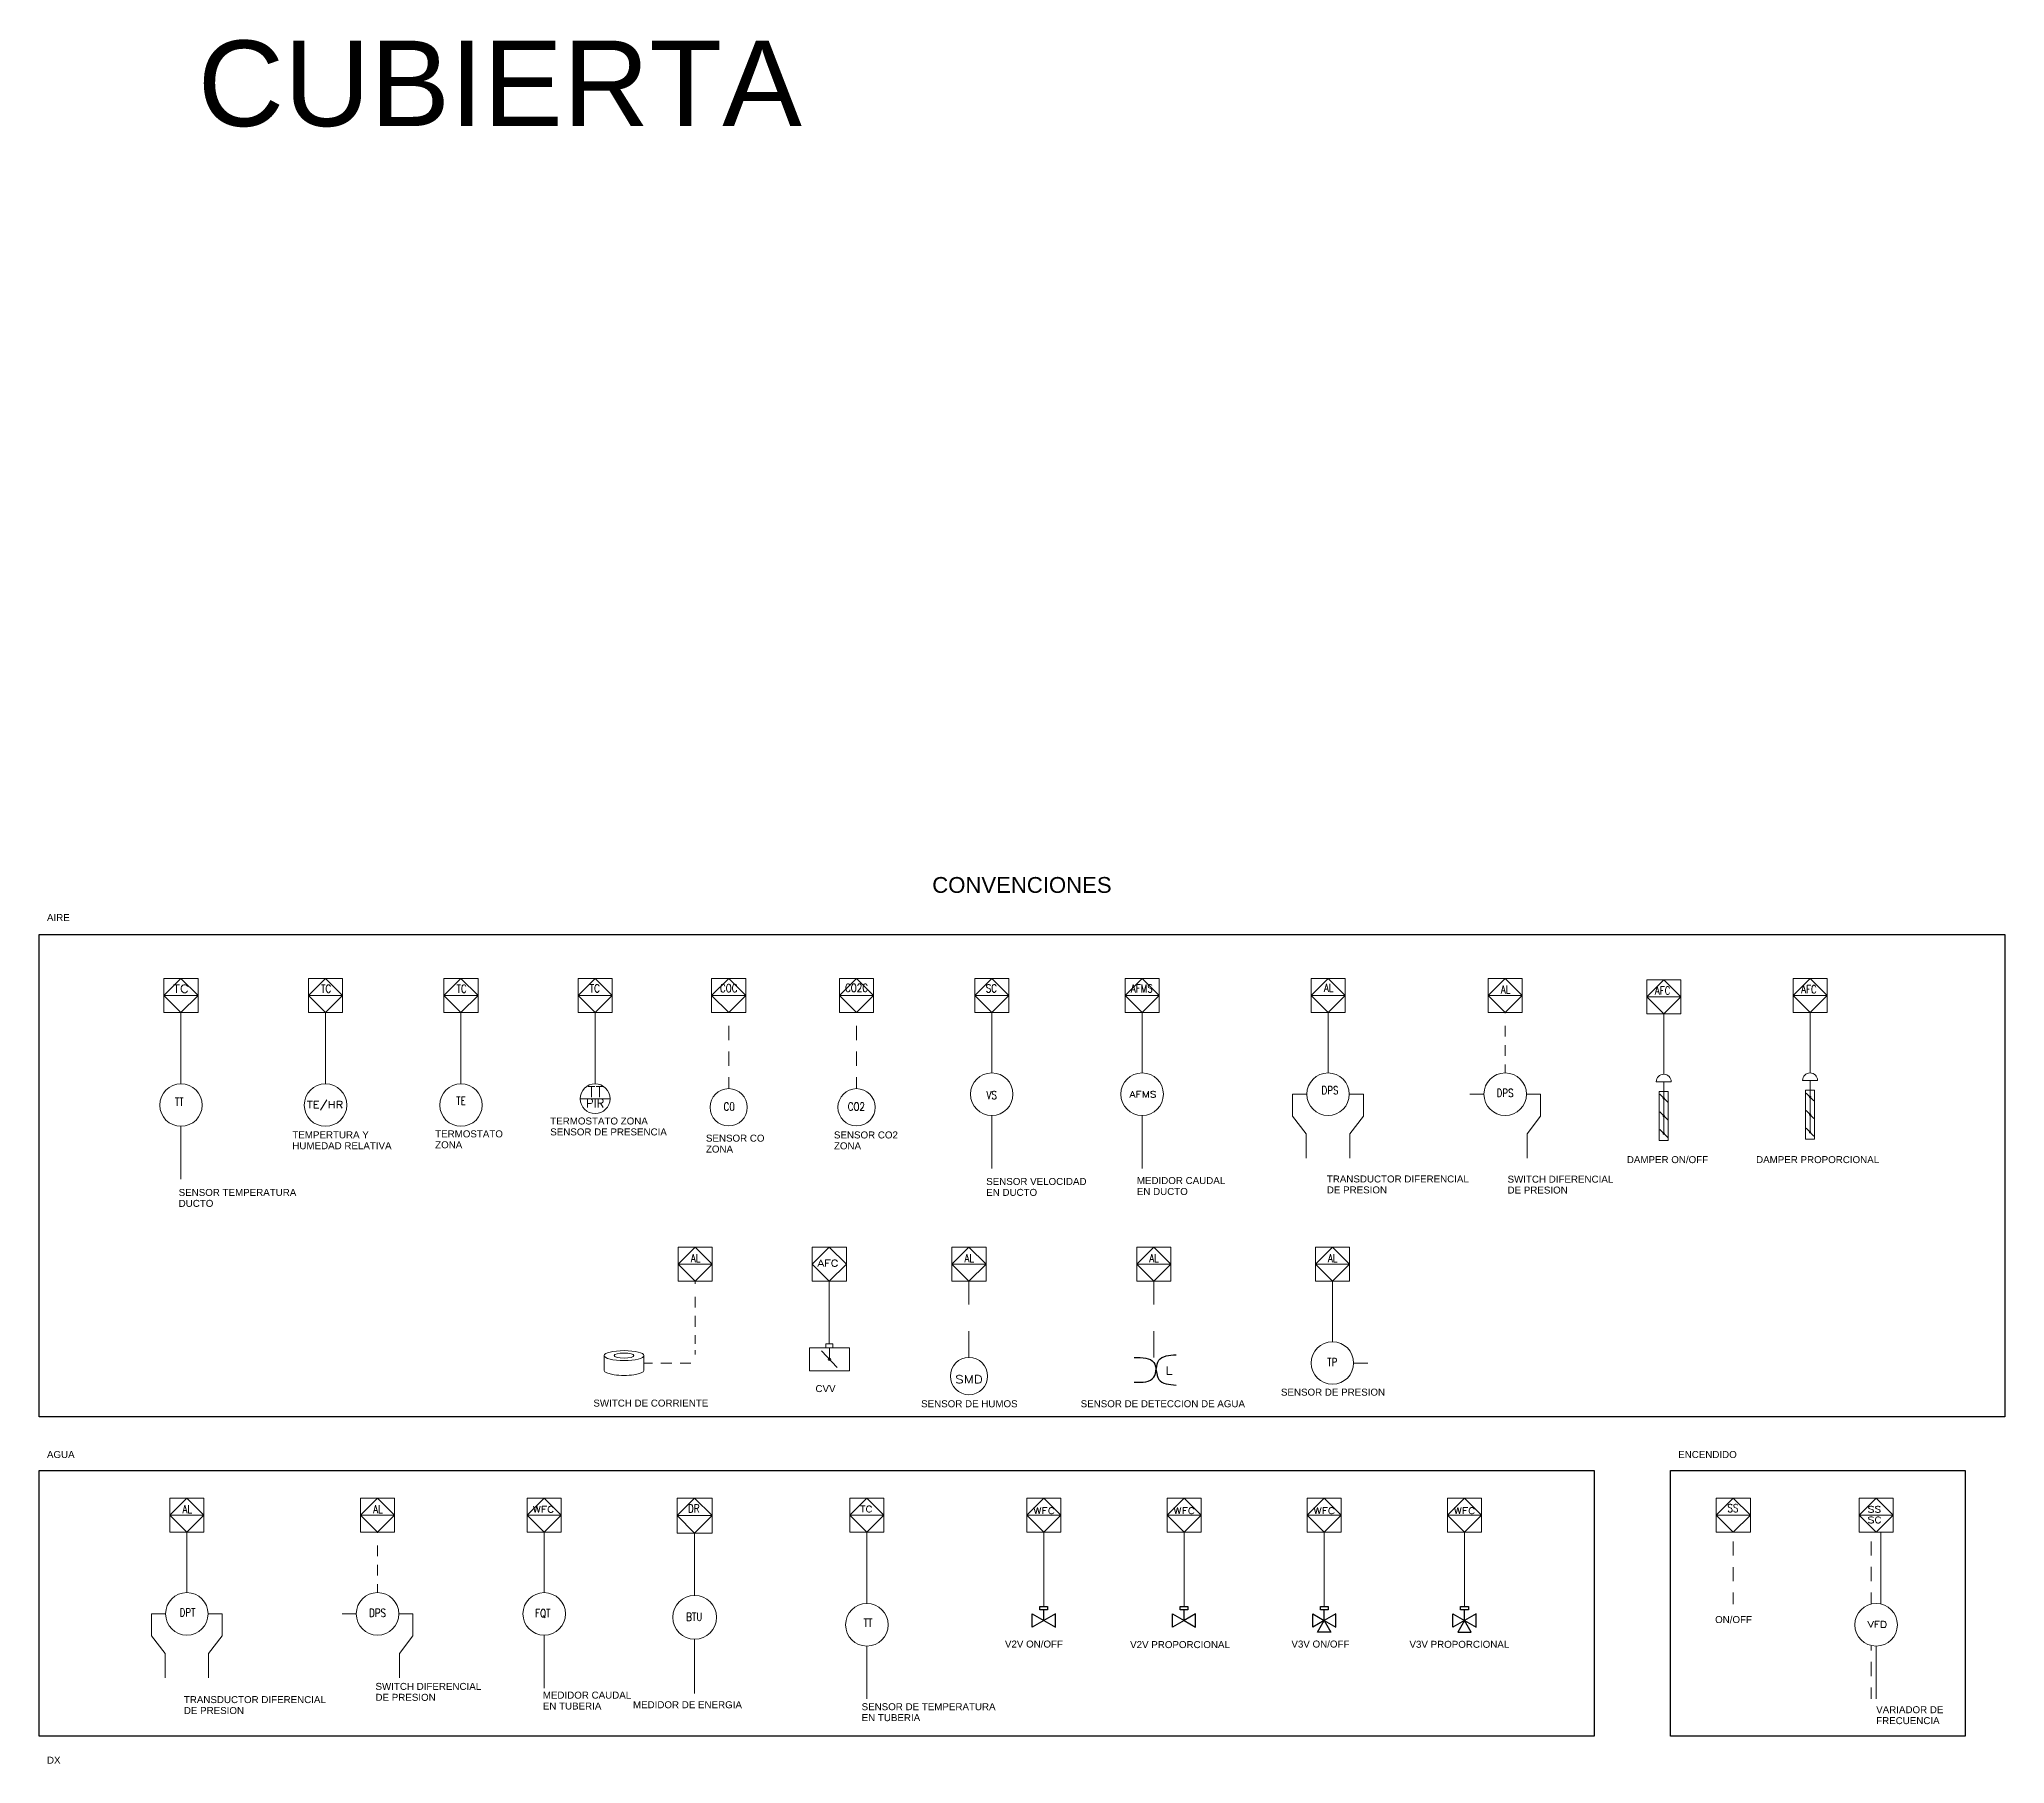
# Model space of a CAD drawing. Header units: inches. Extents: x -3 to 209, y -384 to 20.
# Drawn here: x 124.44 to 170.39, y -342.19 to -301.87 of the extents above; entities that cross this region are included whole.
import ezdxf

# ---------------------------------------------------------------- set-up
doc = ezdxf.new("R2010")
doc.units = ezdxf.units.IN
doc.header["$MEASUREMENT"] = 0
for name, pattern in [('IMPORT-5A-LINEA CAPILAR', [1, 1, 0, 0, 0]), ('IMPORT-6A-LINEA ELECTRICA', [1.55, 0.2, -0.2, 0.25, -0.2, 0.25, -0.3, 0, -0.15]), ('IMPORT-CIRC', [4.8, 4, -0.8]), ('IMPORT-DASHED _4_', [19.05, 12.7, -6.35])]:
    doc.linetypes.add(name, pattern=pattern)
for name, color, linetype, lineweight in [('1- Control', 10, 'IMPORT-DASHED _4_', 13), ('1-CON-CONTROL', 4, 'Continuous', 5), ('1-controlAA', 4, 'Continuous', 5), ('1-Lazomec', 1, 'IMPORT-CIRC', 5), ('1-Señal electrica', 202, 'IMPORT-DASHED _4_', 5), ('1-Señalbinaria', 231, 'IMPORT-6A-LINEA ELECTRICA', 5), ('1-Stubocapilar', 63, 'IMPORT-5A-LINEA CAPILAR', 5), ('4-Retorno', 100, 'Continuous', 5), ('CON-CONTROL', 4, 'Continuous', 5), ('DET-INST', 3, 'Continuous', 5), ('HVAC Formato', 50, 'Continuous', 25), ('tx-01', 255, 'Continuous', 5), ('TX-INST', 250, 'Continuous', 5)]:
    doc.layers.add(name, color=color, linetype=linetype, lineweight=lineweight)
doc.layers.add('Arquitectura', color=251, linetype='Continuous')
doc.styles.add('Arial_10', font='arial.ttf', dxfattribs={"height": 0.002459})
doc.styles.add('Arial_7', font='arial.ttf', dxfattribs={"height": 0.001967})
doc.styles.add('ROMANS', font='romans.shx', dxfattribs={"width": 0.8})
doc.styles.add('romans_1', font='romans__.ttf', dxfattribs={"height": 0.189})
doc.styles.add('romans_2', font='romans__.ttf', dxfattribs={"height": 0.15})
doc.styles.add('romans_3', font='romans__.ttf', dxfattribs={"width": 1.25, "height": 0.112})
doc.styles.add('romans_4', font='romans__.ttf', dxfattribs={"width": 1.25, "height": 0.120603})
doc.styles.add('romans_5', font='romans__.ttf', dxfattribs={"width": 1.25, "height": 0.119719})
doc.styles.add('romans_6', font='romans__.ttf', dxfattribs={"width": 1.25, "height": 0.060413})
doc.styles.get("Standard").update_dxf_attribs({"font": 'arial.ttf'})

# ---------------------------------------------------------------- blocks, each defined once
blk = doc.blocks.new('DIAGRAMA P_ID_dwg_ARRANQUE PARO-4445563-DIAGRAMAS DE INSTRUMENTACION')
at = {"layer": '1-Señalbinaria'}
blk.add_line((0, 0), (0, 1.261), dxfattribs=at)
at = {"layer": 'CON-CONTROL', "flags": 128}
blk.add_lwpolyline([(0.299, 1.261), (-0.299, 1.261), (-0.299, 1.859), (0.299, 1.859)], close=True, dxfattribs=at)
at = {"layer": 'DET-INST'}
blk.add_line((-0.299, 1.56), (0.299, 1.56), dxfattribs=at)
at = {"layer": 'DET-INST', "flags": 128}
blk.add_lwpolyline([(0, 1.261), (-0.299, 1.56), (0, 1.859), (0.299, 1.56)], close=True, dxfattribs=at)
blk = doc.blocks.new('DIAGRAMA P_ID_dwg_SENSOR DE CO EN ZONA-4445565-DIAGRAMAS DE INSTRUMENTACION')
at = {"layer": '1-Señalbinaria'}
blk.add_line((0, 0), (0, 1.337), dxfattribs=at)
at = {"layer": 'CON-CONTROL', "flags": 128}
blk.add_lwpolyline([(0.299, 1.934), (-0.299, 1.934), (-0.299, 1.337), (0.299, 1.337)], close=True, dxfattribs=at)
at = {"layer": 'DET-INST'}
blk.add_line((-0.299, 1.636), (0.299, 1.636), dxfattribs=at)
at = {"layer": 'DET-INST', "flags": 128}
blk.add_lwpolyline([(0, 1.934), (-0.299, 1.636), (0, 1.337), (0.299, 1.636)], close=True, dxfattribs=at)
at = {"layer": 'HVAC Formato', "color": 250, "lineweight": 5}
blk.add_circle((0, -0.327), 0.327, dxfattribs=at)
at = {"layer": 'HVAC Formato', "color": 7, "lineweight": 5, "insert": (0, 1.832), "char_height": 0.14, "width": 0.70504, "attachment_point": 2, "line_spacing_factor": 0.964689, "style": 'ROMANS'}
blk.add_mtext('COC', dxfattribs=at)
blk = doc.blocks.new('DIAGRAMA P_ID_dwg_SENSOR DE CO2 EN ZONA-4445566-DIAGRAMAS DE INSTRUMENTACION')
at = {"layer": '1-Señalbinaria'}
blk.add_line((0, 0), (0, 1.337), dxfattribs=at)
at = {"layer": 'CON-CONTROL', "flags": 128}
blk.add_lwpolyline([(0.299, 1.934), (-0.299, 1.934), (-0.299, 1.337), (0.299, 1.337)], close=True, dxfattribs=at)
at = {"layer": 'DET-INST'}
blk.add_line((-0.299, 1.636), (0.299, 1.636), dxfattribs=at)
at = {"layer": 'DET-INST', "flags": 128}
blk.add_lwpolyline([(0, 1.934), (-0.299, 1.636), (0, 1.337), (0.299, 1.636)], close=True, dxfattribs=at)
at = {"layer": 'HVAC Formato', "color": 250, "lineweight": 5}
blk.add_circle((0, -0.327), 0.327, dxfattribs=at)
at = {"layer": 'HVAC Formato', "color": 7, "lineweight": 5, "insert": (0, 1.838), "char_height": 0.14, "width": 0.90098, "attachment_point": 2, "line_spacing_factor": 0.964689, "style": 'ROMANS'}
blk.add_mtext('CO2C', dxfattribs=at)
blk = doc.blocks.new('DIAGRAMA P_ID_dwg_SENSOR DE VELOCIDAD-4445567-DIAGRAMAS DE INSTRUMENTACION')
at = {"layer": '1-CON-CONTROL'}
blk.add_circle((0, 1.301), 0.373, dxfattribs=at)
at = {"layer": '1-Stubocapilar'}
blk.add_line((0, 0.928), (0, 0), dxfattribs=at)
at = {"layer": '4-Retorno'}
blk.add_line((0, 2.736), (0, 1.674), dxfattribs=at)
at = {"layer": 'CON-CONTROL', "flags": 128}
blk.add_lwpolyline([(-0.299, 3.333), (0.299, 3.333), (0.299, 2.736), (-0.299, 2.736)], close=True, dxfattribs=at)
at = {"layer": 'DET-INST'}
blk.add_line((0.299, 3.034), (-0.299, 3.034), dxfattribs=at)
at = {"layer": 'DET-INST', "flags": 128}
blk.add_lwpolyline([(0, 3.333), (0.299, 3.034), (0, 2.736), (-0.299, 3.034)], close=True, dxfattribs=at)
at = {"layer": 'TX-INST', "color": 7, "insert": (0, 1.356), "char_height": 0.14, "width": 0.37345, "attachment_point": 2, "line_spacing_factor": 0.964689, "style": 'ROMANS'}
blk.add_mtext('VS', dxfattribs=at)
blk = doc.blocks.new('DIAGRAMA P_ID_dwg_MEDIDOR DE CAUDAL DE AIRE-4445568-DIAGRAMAS DE INSTRUMENTACION')
at = {"layer": '1-CON-CONTROL'}
blk.add_circle((0, 1.301), 0.373, dxfattribs=at)
at = {"layer": '1-Señal electrica'}
for p, q in [((0, 1.674), (0, 2.736)), ((0, 0), (0, 0.928))]:
    blk.add_line(p, q, dxfattribs=at)
at = {"layer": 'CON-CONTROL', "flags": 128}
blk.add_lwpolyline([(0.299, 3.333), (-0.299, 3.333), (-0.299, 2.736), (0.299, 2.736)], close=True, dxfattribs=at)
at = {"layer": 'DET-INST'}
blk.add_line((-0.299, 3.034), (0.299, 3.034), dxfattribs=at)
at = {"layer": 'DET-INST', "flags": 128}
blk.add_lwpolyline([(0, 3.333), (-0.299, 3.034), (0, 2.736), (0.299, 3.034)], close=True, dxfattribs=at)
at = {"layer": 'tx-01', "color": 7, "insert": (-0.225, 1.354), "char_height": 0.112, "width": 0.62834, "attachment_point": 1, "line_spacing_factor": 0.964689, "style": 'romans_3'}
blk.add_mtext('AFMS', dxfattribs=at)
blk = doc.blocks.new('DIAGRAMA P_ID_dwg_TRANSDUCTOR DE PRESION-4445569-DIAGRAMAS DE INSTRUMENTACION')
at = {"layer": '1-controlAA', "flags": 128}
blk.add_lwpolyline([(0.681, 3.155), (0.084, 3.155), (0.084, 2.558), (0.681, 2.558)], close=True, dxfattribs=at)
at = {"layer": '1-Señal electrica'}
blk.add_line((0.383, 1.496), (0.383, 2.558), dxfattribs=at)
at = {"layer": 'CON-CONTROL', "flags": 128}
for points in [[(0, 0), (0, 0.428), (-0.238, 0.74), (-0.238, 1.123), (0.009, 1.123), (-0.238, 1.123)], [(0.756, 1.123), (1.003, 1.123), (1.003, 0.74), (0.766, 0.428), (0.766, 0)]]:
    blk.add_lwpolyline(points, dxfattribs=at)
at = {"layer": 'CON-CONTROL'}
blk.add_circle((0.383, 1.123), 0.373, dxfattribs=at)
at = {"layer": 'DET-INST'}
blk.add_line((0.084, 2.856), (0.681, 2.856), dxfattribs=at)
at = {"layer": 'DET-INST', "flags": 128}
blk.add_lwpolyline([(0.383, 3.155), (0.084, 2.856), (0.383, 2.558), (0.681, 2.856)], close=True, dxfattribs=at)
at = {"layer": 'TX-INST', "color": 7, "insert": (0.395, 3.06), "char_height": 0.14, "width": 0.33494, "attachment_point": 2, "line_spacing_factor": 0.964689, "style": 'ROMANS'}
blk.add_mtext('AL', dxfattribs=at)
blk = doc.blocks.new('DIAGRAMA P_ID_dwg_PID-CONV-DMOT-4445571-DIAGRAMAS DE INSTRUMENTACION')
at = {"layer": 'CON-CONTROL'}
blk.add_line((-0.207, 0.946), (0.207, 0.946), dxfattribs=at)
at = {"layer": 'CON-CONTROL', "flags": 128}
blk.add_lwpolyline([(-0.126, -0.686), (0.126, -0.686), (0.126, 0.674), (-0.126, 0.674)], close=True, dxfattribs=at)
at = {"layer": 'CON-CONTROL'}
blk.add_arc((0, 0.946), 0.207, 360, 180, dxfattribs=at)
at = {"layer": 'DET-INST'}
for p, q in [((-0.108, 0.597), (0.108, 0.381)), ((0, 0.946), (0, -0.489)), ((-0.108, 0.108), (0.108, -0.108)), ((-0.108, -0.381), (0.108, -0.597))]:
    blk.add_line(p, q, dxfattribs=at)
for centre, start, end in [((0, 0.489), 360, 180), ((0, 0.489), 180, 360), ((0, 0), 360, 180), ((0, 0), 180, 360), ((0, -0.489), 360, 180), ((0, -0.489), 180, 360)]:
    blk.add_arc(centre, 0.0211, start, end, dxfattribs=at)
blk = doc.blocks.new('DIAGRAMA P_ID_dwg_CVV-4445574-DIAGRAMAS DE INSTRUMENTACION')
at = {"layer": 'DET-INST'}
for p, q in [((557.97, 390.253), (558.262, 390.526)), ((558.116, 390.393), (557.916, 390.393))]:
    blk.add_line(p, q, dxfattribs=at)
at = {"layer": 'DET-INST', "flags": 128}
for points in [[(557.916, 390.449), (557.848, 390.449), (557.848, 390.33), (557.916, 390.33)], [(557.916, 390.743), (558.316, 390.743), (558.316, 390.043), (557.916, 390.043)]]:
    blk.add_lwpolyline(points, close=True, dxfattribs=at)
at = {"layer": 'DET-INST'}
blk.add_circle((558.116, 390.393), 0.0221, dxfattribs=at)
blk = doc.blocks.new('DIAGRAMA P_ID_dwg_CVV1-4445575-DIAGRAMAS DE INSTRUMENTACION')
at = {"layer": '1-controlAA', "flags": 128}
blk.add_lwpolyline([(0.299, 1.698), (-0.299, 1.698), (-0.299, 1.1), (0.299, 1.1)], close=True, dxfattribs=at)
at = {"layer": '1-Señal electrica'}
blk.add_line((0, 0), (0, 1.1), dxfattribs=at)
at = {"layer": 'DET-INST', "flags": 128}
blk.add_lwpolyline([(0, 1.698), (-0.299, 1.399), (0, 1.1), (0.299, 1.399)], close=True, dxfattribs=at)
at = {"rotation": 270}
blk.add_blockref('DIAGRAMA P_ID_dwg_CVV-4445574-DIAGRAMAS DE INSTRUMENTACION', (-390.39, 557.848), dxfattribs=at)
at = {"layer": 'TX-INST', "color": 7, "insert": (-0.024, 1.478), "char_height": 0.1206, "width": 0.51647, "attachment_point": 2, "line_spacing_factor": 0.964689, "style": 'romans_4'}
blk.add_mtext('AFC', dxfattribs=at)
blk = doc.blocks.new('DIAGRAMA P_ID_dwg_MEDIDOR DE CAUDAL DE AGUA-4445578-DIAGRAMAS DE INSTRUMENTACION')
at = {"layer": '1-Señal electrica'}
for p, q in [((0, 1.674), (0, 2.736)), ((0, 0), (0, 0.928))]:
    blk.add_line(p, q, dxfattribs=at)
at = {"layer": 'CON-CONTROL', "flags": 128}
blk.add_lwpolyline([(0.299, 3.333), (-0.299, 3.333), (-0.299, 2.736), (0.299, 2.736)], close=True, dxfattribs=at)
at = {"layer": 'CON-CONTROL'}
blk.add_circle((0, 1.301), 0.373, dxfattribs=at)
at = {"layer": 'DET-INST'}
blk.add_line((-0.299, 3.034), (0.299, 3.034), dxfattribs=at)
at = {"layer": 'DET-INST', "flags": 128}
blk.add_lwpolyline([(0, 3.333), (-0.299, 3.034), (0, 2.736), (0.299, 3.034)], close=True, dxfattribs=at)
at = {"layer": 'tx-01', "color": 7, "insert": (-0.202, 3.192), "char_height": 0.112, "width": 0.52518, "attachment_point": 1, "line_spacing_factor": 0.964689, "style": 'romans_3'}
blk.add_mtext('WFC', dxfattribs=at)
blk = doc.blocks.new('DIAGRAMA P_ID_dwg_A$C12F1752D-4445579-DIAGRAMAS DE INSTRUMENTACION')
at = {"layer": 'HVAC Formato', "flags": 128}
blk.add_lwpolyline([(0.135, 0.166), (0.27, 0.244), (0.27, 0.088), (0.135, 0.166), (0, 0.244), (0, 0.088), (0.135, 0.166), (0.135, 0.04)], dxfattribs=at)
blk.add_lwpolyline([(0.09, 0.04), (0.09, 0), (0.18, 0), (0.18, 0.04)], close=True, dxfattribs=at)
blk = doc.blocks.new('DIAGRAMA P_ID_dwg_V 2 VIAS ON-OFF-4445580-DIAGRAMAS DE INSTRUMENTACION')
at = {"layer": '1-Lazomec'}
blk.add_line((0, 0.249), (0, 1.55), dxfattribs=at)
at = {"layer": 'CON-CONTROL', "flags": 128}
blk.add_lwpolyline([(0.299, 2.148), (-0.299, 2.148), (-0.299, 1.55), (0.299, 1.55)], close=True, dxfattribs=at)
at = {"layer": 'DET-INST'}
blk.add_line((-0.299, 1.849), (0.299, 1.849), dxfattribs=at)
at = {"layer": 'DET-INST', "flags": 128}
blk.add_lwpolyline([(0, 2.148), (-0.299, 1.849), (0, 1.55), (0.299, 1.849)], close=True, dxfattribs=at)
at = {"extrusion": (0, 0, -1), "xscale": 1.5, "yscale": 1.5, "zscale": -1.5, "rotation": 180}
blk.add_blockref('DIAGRAMA P_ID_dwg_A$C12F1752D-4445579-DIAGRAMAS DE INSTRUMENTACION', (0.203, 0.249), dxfattribs=at)
at = {"layer": 'tx-01', "color": 7, "insert": (-0.185, 1.982), "char_height": 0.112, "width": 0.52518, "attachment_point": 1, "line_spacing_factor": 0.964689, "style": 'romans_3'}
blk.add_mtext('WFC', dxfattribs=at)
blk = doc.blocks.new('DIAGRAMA P_ID_dwg_V 2 VIAS PROPORCIONAL-4445581-DIAGRAMAS DE INSTRUMENTACION')
at = {"layer": '1-Lazomec'}
blk.add_line((0, 0.249), (0, 1.55), dxfattribs=at)
at = {"layer": 'CON-CONTROL', "flags": 128}
blk.add_lwpolyline([(0.299, 2.148), (-0.299, 2.148), (-0.299, 1.55), (0.299, 1.55)], close=True, dxfattribs=at)
at = {"layer": 'DET-INST'}
blk.add_line((-0.299, 1.849), (0.299, 1.849), dxfattribs=at)
at = {"layer": 'DET-INST', "flags": 128}
blk.add_lwpolyline([(0, 2.148), (-0.299, 1.849), (0, 1.55), (0.299, 1.849)], close=True, dxfattribs=at)
at = {"layer": 'HVAC Formato', "flags": 128}
blk.add_lwpolyline([(0, 0), (0.203, -0.117), (0.203, 0.117), (0, 0), (-0.203, -0.117), (-0.203, 0.117), (0, 0), (0, 0.189)], dxfattribs=at)
blk.add_lwpolyline([(-0.068, 0.189), (-0.068, 0.249), (0.068, 0.249), (0.068, 0.189)], close=True, dxfattribs=at)
at = {"layer": 'tx-01', "color": 7, "insert": (-0.186, 1.982), "char_height": 0.112, "width": 0.52518, "attachment_point": 1, "line_spacing_factor": 0.964689, "style": 'romans_3'}
blk.add_mtext('WFC', dxfattribs=at)
blk = doc.blocks.new('DIAGRAMA P_ID_dwg_V 3 VIAS ON-OFF-4445582-DIAGRAMAS DE INSTRUMENTACION')
at = {"layer": '1-Lazomec'}
blk.add_line((0, 0.249), (0, 1.55), dxfattribs=at)
at = {"layer": 'CON-CONTROL', "flags": 128}
blk.add_lwpolyline([(0.299, 2.148), (-0.299, 2.148), (-0.299, 1.55), (0.299, 1.55)], close=True, dxfattribs=at)
at = {"layer": 'DET-INST'}
blk.add_line((-0.299, 1.849), (0.299, 1.849), dxfattribs=at)
at = {"layer": 'DET-INST', "flags": 128}
blk.add_lwpolyline([(0, 2.148), (-0.299, 1.849), (0, 1.55), (0.299, 1.849)], close=True, dxfattribs=at)
at = {"layer": 'HVAC Formato', "flags": 128}
blk.add_lwpolyline([(0, 0), (0.117, -0.203), (-0.117, -0.203)], close=True, dxfattribs=at)
at = {"extrusion": (0, 0, -1), "xscale": 1.5, "yscale": 1.5, "zscale": -1.5, "rotation": 180}
blk.add_blockref('DIAGRAMA P_ID_dwg_A$C12F1752D-4445579-DIAGRAMAS DE INSTRUMENTACION', (0.203, 0.249), dxfattribs=at)
at = {"layer": 'tx-01', "color": 7, "insert": (-0.189, 1.982), "char_height": 0.112, "width": 0.52518, "attachment_point": 1, "line_spacing_factor": 0.964689, "style": 'romans_3'}
blk.add_mtext('WFC', dxfattribs=at)
blk = doc.blocks.new('DIAGRAMA P_ID_dwg_V 3 VIAS PROPORCIONAL-4445583-DIAGRAMAS DE INSTRUMENTACION')
at = {"layer": '1-Lazomec'}
blk.add_line((0, 0.249), (0, 1.55), dxfattribs=at)
at = {"layer": 'CON-CONTROL', "flags": 128}
blk.add_lwpolyline([(0.299, 2.148), (-0.299, 2.148), (-0.299, 1.55), (0.299, 1.55)], close=True, dxfattribs=at)
at = {"layer": 'DET-INST'}
blk.add_line((-0.299, 1.849), (0.299, 1.849), dxfattribs=at)
at = {"layer": 'DET-INST', "flags": 128}
blk.add_lwpolyline([(0, 2.148), (-0.299, 1.849), (0, 1.55), (0.299, 1.849)], close=True, dxfattribs=at)
at = {"layer": 'HVAC Formato', "flags": 128}
blk.add_lwpolyline([(0, 0), (-0.117, -0.203), (0.117, -0.203), (0, 0), (0.203, -0.117), (0.203, 0.117), (0, 0), (-0.203, -0.117), (-0.203, 0.117), (0, 0), (0, 0.189)], dxfattribs=at)
blk.add_lwpolyline([(-0.068, 0.189), (-0.068, 0.249), (0.068, 0.249), (0.068, 0.189)], close=True, dxfattribs=at)
at = {"layer": 'tx-01', "color": 7, "insert": (-0.189, 1.982), "char_height": 0.112, "width": 0.52518, "attachment_point": 1, "line_spacing_factor": 0.964689, "style": 'romans_3'}
blk.add_mtext('WFC', dxfattribs=at)
blk = doc.blocks.new('DIAGRAMA P_ID_dwg_SENSOR DE TEMPERATURA EN TUBERIA-4445584-DIAGRAMAS DE INSTRUMENTACION')
at = {"layer": '1-Lazomec'}
blk.add_line((0, 0.928), (0, 0), dxfattribs=at)
at = {"layer": '1-Señal electrica', "flags": 128}
blk.add_lwpolyline([(0, 2.926), (0, 1.674)], close=True, dxfattribs=at)
at = {"layer": 'CON-CONTROL', "flags": 128}
blk.add_lwpolyline([(-0.299, 3.524), (0.299, 3.524), (0.299, 2.926), (-0.299, 2.926)], close=True, dxfattribs=at)
at = {"layer": 'CON-CONTROL'}
blk.add_circle((0, 1.301), 0.373, dxfattribs=at)
at = {"layer": 'DET-INST'}
blk.add_line((0.299, 3.225), (-0.299, 3.225), dxfattribs=at)
at = {"layer": 'DET-INST', "flags": 128}
blk.add_lwpolyline([(0, 3.524), (0.299, 3.225), (0, 2.926), (-0.299, 3.225)], close=True, dxfattribs=at)
at = {"layer": 'tx-01', "color": 7, "insert": (-0.12, 3.387), "char_height": 0.112, "width": 0.32154, "attachment_point": 1, "line_spacing_factor": 0.964689, "style": 'romans_3'}
blk.add_mtext('TC', dxfattribs=at)
blk = doc.blocks.new('DIAGRAMA P_ID_dwg_ARRANQUE-PARO-VARIADOR-4445586-DIAGRAMAS DE INSTRUMENTACION')
at = {"layer": '1-CON-CONTROL'}
blk.add_circle((0.085, 1.301), 0.373, dxfattribs=at)
at = {"layer": '1-Señal electrica'}
for p, q in [((0.169, 1.665), (0.169, 2.926)), ((0.085, 0), (0.085, 0.928))]:
    blk.add_line(p, q, dxfattribs=at)
at = {"layer": '1-Señalbinaria'}
for p, q in [((0, 1.665), (0, 2.926)), ((0, 0), (0, 0.928))]:
    blk.add_line(p, q, dxfattribs=at)
at = {"layer": 'CON-CONTROL', "flags": 128}
blk.add_lwpolyline([(0.383, 2.926), (-0.214, 2.926), (-0.214, 3.524), (0.383, 3.524)], close=True, dxfattribs=at)
at = {"layer": 'DET-INST'}
blk.add_line((-0.214, 3.225), (0.383, 3.225), dxfattribs=at)
at = {"layer": 'DET-INST', "flags": 128}
blk.add_lwpolyline([(0.085, 2.926), (-0.214, 3.225), (0.085, 3.524), (0.383, 3.225)], close=True, dxfattribs=at)
at = {"layer": 'tx-01', "color": 7, "char_height": 0.112, "attachment_point": 1, "line_spacing_factor": 0.964689, "style": 'romans_3'}
for s, insert, width in [('SS', (-0.065, 3.383), 0.3135), ('SC', (-0.065, 3.197), 0.35235), ('VFD', (-0.065, 1.363), 0.44882)]:
    blk.add_mtext(s, dxfattribs=dict(at, insert=insert, width=width))
blk = doc.blocks.new('DIAGRAMA P_ID_dwg_ACTRIX_10-4445587-DIAGRAMAS DE INSTRUMENTACION')
at = {"layer": 'HVAC Formato', "color": 250, "lineweight": 5}
for p, q in [((-0.348, 0), (-0.348, -0.261)), ((0.348, 0), (0.348, -0.261))]:
    blk.add_line(p, q, dxfattribs=at)
for major_axis in [(-0.348, 0), (-0.174, 0)]:
    blk.add_ellipse((0, 0), major_axis=major_axis, ratio=0.25, dxfattribs=at)
blk.add_ellipse((0, -0.261), major_axis=(-0.348, 0), ratio=0.25, start_param=0, end_param=3.141593, dxfattribs=at)
blk = doc.blocks.new('DIAGRAMA P_ID_dwg_SENSOR DE TEMPERATURA Y HUMEDAD-4445589-DIAGRAMAS DE INSTRUMENTACION')
at = {"layer": '1-Señal electrica', "flags": 128}
blk.add_lwpolyline([(0, 1.252), (0, 0)], close=True, dxfattribs=at)
at = {"layer": 'CON-CONTROL', "flags": 128}
blk.add_lwpolyline([(-0.299, 1.849), (0.299, 1.849), (0.299, 1.252), (-0.299, 1.252)], close=True, dxfattribs=at)
at = {"layer": 'CON-CONTROL'}
blk.add_circle((0, -0.373), 0.373, dxfattribs=at)
at = {"layer": 'DET-INST'}
blk.add_line((0.299, 1.55), (-0.299, 1.55), dxfattribs=at)
at = {"layer": 'DET-INST', "flags": 128}
blk.add_lwpolyline([(0, 1.849), (0.299, 1.55), (0, 1.252), (-0.299, 1.55)], close=True, dxfattribs=at)
at = {"layer": 'TX-INST', "color": 7, "insert": (-0.007, -0.305), "char_height": 0.1197, "width": 0.84922, "attachment_point": 2, "line_spacing_factor": 0.964689, "style": 'romans_5'}
blk.add_mtext('TE/HR', dxfattribs=at)
blk = doc.blocks.new('DIAGRAMA P_ID_dwg_SENSOR DE HUMOS-4445590-DIAGRAMAS DE INSTRUMENTACION')
at = {"layer": '1-Señalbinaria'}
blk.add_line((0, 0), (0, 0.577), dxfattribs=at)
at = {"layer": 'CON-CONTROL', "flags": 128}
blk.add_lwpolyline([(0.129, 0.835), (-0.129, 0.835), (-0.129, 0.577), (0.129, 0.577)], close=True, dxfattribs=at)
at = {"layer": 'DET-INST'}
blk.add_line((-0.129, 0.706), (0.129, 0.706), dxfattribs=at)
at = {"layer": 'DET-INST', "flags": 128}
blk.add_lwpolyline([(0, 0.835), (-0.129, 0.706), (0, 0.577), (0.129, 0.706)], close=True, dxfattribs=at)
at = {"layer": 'HVAC Formato', "color": 250, "lineweight": 5}
blk.add_circle((0, -0.141), 0.141, dxfattribs=at)
at = {"layer": 'HVAC Formato', "color": 7, "lineweight": 5, "insert": (0, -0.135), "char_height": 0.0604, "width": 0.27462, "attachment_point": 2, "line_spacing_factor": 0.964689, "style": 'romans_6'}
blk.add_mtext('SMD', dxfattribs=at)
blk = doc.blocks.new('DIAGRAMA P_ID_dwg_SENSOR DE AGUA-4445591-DIAGRAMAS DE INSTRUMENTACION')
at = {"layer": '1-Señalbinaria'}
blk.add_line((0, 0), (0, 0.577), dxfattribs=at)
at = {"layer": 'CON-CONTROL', "flags": 128}
blk.add_lwpolyline([(0.129, 0.835), (-0.129, 0.835), (-0.129, 0.577), (0.129, 0.577)], close=True, dxfattribs=at)
at = {"layer": 'DET-INST'}
blk.add_line((-0.129, 0.706), (0.129, 0.706), dxfattribs=at)
at = {"layer": 'DET-INST', "flags": 128}
blk.add_lwpolyline([(0, 0.835), (-0.129, 0.706), (0, 0.577), (0.129, 0.706)], close=True, dxfattribs=at)
at = {"layer": 'HVAC Formato', "color": 6}
blk.add_open_spline([(-0.149, -0.188), (-0.087, -0.188), (0.029, -0.188), (0.009, 0.009), (0.116, 0.017), (0.17, 0.021)], degree=3, knots=[0, 0, 0, 0, 0.1535509, 0.2877493, 0.4264313, 0.4264313, 0.4264313, 0.4264313], dxfattribs=at)
at = {"layer": 'HVAC Formato', "color": 5}
blk.add_open_spline([(-0.149, 0), (-0.087, 0), (0.029, 0), (0.009, -0.197), (0.116, -0.205), (0.17, -0.209)], degree=3, knots=[0, 0, 0, 0, 0.1535509, 0.2877493, 0.4264313, 0.4264313, 0.4264313, 0.4264313], dxfattribs=at)
at = {"layer": 'HVAC Formato', "color": 7, "lineweight": 5, "insert": (0.116, -0.068), "char_height": 0.0604, "width": 0.06793, "attachment_point": 2, "line_spacing_factor": 0.964689, "style": 'romans_6'}
blk.add_mtext('L', dxfattribs=at)

msp = doc.modelspace()

# ---------------------------------------------------------------- linework, layer by layer
at = {"flags": 128}
for points in [[(124.442, -322.8), (170.394, -322.8), (170.394, -334.076), (124.442, -334.076)], [(124.442, -335.33), (160.796, -335.33), (160.796, -341.542), (124.442, -341.542)], [(162.581, -335.33), (169.468, -335.33), (169.468, -341.542), (162.581, -341.542)]]:
    msp.add_lwpolyline(points, close=True, dxfattribs=at)
at = {"layer": '1- Control', "linetype": 'Continuous'}
msp.add_line((137.096, -326.645), (137.778, -326.645), dxfattribs=at)
msp.add_circle((137.437, -326.641), 0.348, dxfattribs=at)
at = {"layer": '1-controlAA', "flags": 128}
for points in [[(159.114, -323.829), (158.318, -323.829), (158.318, -324.625), (159.114, -324.625)], [(162.821, -323.859), (162.025, -323.859), (162.025, -324.655), (162.821, -324.655)], [(166.242, -323.829), (165.446, -323.829), (165.446, -324.625), (166.242, -324.625)], [(140.175, -330.114), (139.38, -330.114), (139.38, -330.909), (140.175, -330.909)], [(155.073, -330.114), (154.277, -330.114), (154.277, -330.909), (155.073, -330.909)], [(128.289, -335.979), (127.493, -335.979), (127.493, -336.775), (128.289, -336.775)], [(132.748, -335.979), (131.952, -335.979), (131.952, -336.775), (132.748, -336.775)]]:
    msp.add_lwpolyline(points, close=True, dxfattribs=at)
at = {"layer": '1-Lazomec'}
for p, q in [((162.423, -326.069), (162.423, -324.655)), ((165.844, -326.039), (165.844, -324.625)), ((127.754, -327.288), (127.754, -328.524))]:
    msp.add_line(p, q, dxfattribs=at)
at = {"layer": '1-Señal electrica'}
for p, q in [((137.437, -324.625), (137.437, -326.293)), ((154.675, -332.324), (154.675, -330.909)), ((127.891, -338.189), (127.891, -336.775)), ((139.763, -338.253), (139.763, -336.798)), ((139.763, -340.549), (139.763, -339.277))]:
    msp.add_line(p, q, dxfattribs=at)
at = {"layer": '1-Señal electrica', "flags": 128}
for points in [[(127.754, -324.625), (127.754, -326.293)], [(134.301, -324.625), (134.301, -326.293)]]:
    msp.add_lwpolyline(points, close=True, dxfattribs=at)
at = {"layer": '1-Señalbinaria'}
for p, q in [((158.716, -326.039), (158.716, -324.625)), ((132.35, -338.189), (132.35, -336.775))]:
    msp.add_line(p, q, dxfattribs=at)
at = {"layer": '1-Señalbinaria', "flags": 128}
msp.add_lwpolyline([(138.577, -332.821), (139.777, -332.821), (139.777, -332.324), (139.777, -330.909)], dxfattribs=at)
at = {"layer": 'CON-CONTROL'}
msp.add_line((155.173, -332.821), (155.502, -332.821), dxfattribs=at)
at = {"layer": 'CON-CONTROL', "flags": 128}
for points in [[(127.356, -323.829), (128.152, -323.829), (128.152, -324.625), (127.356, -324.625)], [(133.903, -323.829), (134.699, -323.829), (134.699, -324.625), (133.903, -324.625)], [(137.835, -323.829), (137.039, -323.829), (137.039, -324.625), (137.835, -324.625)], [(157.889, -326.537), (158.218, -326.537)], [(140.172, -335.979), (139.353, -335.979), (139.353, -336.798), (140.172, -336.798)], [(131.523, -338.686), (131.853, -338.686)]]:
    msp.add_lwpolyline(points, close=True, dxfattribs=at)
for points in [[(159.213, -326.537), (159.543, -326.537), (159.543, -327.046), (159.226, -327.463), (159.226, -328.033)], [(127.381, -340.183), (127.381, -339.613), (127.064, -339.196), (127.064, -338.686), (127.394, -338.686), (127.064, -338.686)], [(128.389, -338.686), (128.718, -338.686), (128.718, -339.196), (128.401, -339.613), (128.401, -340.183)], [(132.848, -338.686), (133.177, -338.686), (133.177, -339.196), (132.86, -339.613), (132.86, -340.183)]]:
    msp.add_lwpolyline(points, dxfattribs=at)
at = {"layer": 'CON-CONTROL'}
for centre, radius in [((158.716, -326.537), 0.497), ((127.754, -326.79), 0.497), ((134.301, -326.79), 0.497), ((154.675, -332.821), 0.497), ((127.891, -338.686), 0.497), ((132.35, -338.686), 0.497), ((139.763, -338.765), 0.512)]:
    msp.add_circle(centre, radius, dxfattribs=at)
at = {"layer": 'DET-INST'}
for p, q in [((128.152, -324.227), (127.356, -324.227)), ((134.699, -324.227), (133.903, -324.227)), ((137.039, -324.227), (137.835, -324.227)), ((158.318, -324.227), (159.114, -324.227)), ((162.025, -324.257), (162.821, -324.257)), ((165.446, -324.227), (166.242, -324.227)), ((139.38, -330.512), (140.175, -330.512)), ((154.277, -330.512), (155.073, -330.512)), ((127.493, -336.377), (128.289, -336.377)), ((131.952, -336.377), (132.748, -336.377)), ((139.353, -336.388), (140.172, -336.388))]:
    msp.add_line(p, q, dxfattribs=at)
at = {"layer": 'DET-INST', "flags": 128}
for points in [[(127.754, -323.829), (128.152, -324.227), (127.754, -324.625), (127.356, -324.227)], [(134.301, -323.829), (134.699, -324.227), (134.301, -324.625), (133.903, -324.227)], [(137.437, -323.829), (137.039, -324.227), (137.437, -324.625), (137.835, -324.227)], [(158.716, -323.829), (158.318, -324.227), (158.716, -324.625), (159.114, -324.227)], [(162.423, -323.859), (162.025, -324.257), (162.423, -324.655), (162.821, -324.257)], [(165.844, -323.829), (165.446, -324.227), (165.844, -324.625), (166.242, -324.227)], [(139.777, -330.114), (139.38, -330.512), (139.777, -330.909), (140.175, -330.512)], [(154.675, -330.114), (154.277, -330.512), (154.675, -330.909), (155.073, -330.512)], [(127.891, -335.979), (127.493, -336.377), (127.891, -336.775), (128.289, -336.377)], [(132.35, -335.979), (131.952, -336.377), (132.35, -336.775), (132.748, -336.377)], [(139.763, -335.979), (139.353, -336.388), (139.763, -336.798), (140.172, -336.388)]]:
    msp.add_lwpolyline(points, close=True, dxfattribs=at)

# ---------------------------------------------------------------- block references
for name, p, xscale, yscale, zscale in [('DIAGRAMA P_ID_dwg_SENSOR DE TEMPERATURA Y HUMEDAD-4445589-DIAGRAMAS DE INSTRUMENTACION', (131.134, -326.293), 1.332419943752958, 1.332419943752958, 1.332419943752958), ('DIAGRAMA P_ID_dwg_SENSOR DE CO EN ZONA-4445565-DIAGRAMAS DE INSTRUMENTACION', (140.56, -326.406), 1.332419943752958, 1.332419943752958, 1.332419943752958), ('DIAGRAMA P_ID_dwg_SENSOR DE CO2 EN ZONA-4445566-DIAGRAMAS DE INSTRUMENTACION', (143.549, -326.406), 1.332419943752958, 1.332419943752958, 1.332419943752958), ('DIAGRAMA P_ID_dwg_SENSOR DE VELOCIDAD-4445567-DIAGRAMAS DE INSTRUMENTACION', (146.71, -328.27), 1.332419943752958, 1.332419943752958, 1.332419943752958), ('DIAGRAMA P_ID_dwg_MEDIDOR DE CAUDAL DE AIRE-4445568-DIAGRAMAS DE INSTRUMENTACION', (150.227, -328.27), 1.332419943752958, 1.332419943752958, 1.332419943752958), ('DIAGRAMA P_ID_dwg_TRANSDUCTOR DE PRESION-4445569-DIAGRAMAS DE INSTRUMENTACION', (154.063, -328.033), 1.332419943752958, 1.332419943752958, 1.332419943752958), ('DIAGRAMA P_ID_dwg_PID-CONV-DMOT-4445571-DIAGRAMAS DE INSTRUMENTACION', (162.423, -327.042), 0.8433572738554923, 0.8433572738554923, 0.8433572738554923), ('DIAGRAMA P_ID_dwg_PID-CONV-DMOT-4445571-DIAGRAMAS DE INSTRUMENTACION', (165.844, -327.012), 0.8433572738554923, 0.8433572738554923, 0.8433572738554923), ('DIAGRAMA P_ID_dwg_CVV1-4445575-DIAGRAMAS DE INSTRUMENTACION', (142.913, -332.376), 1.332419943752958, 1.332419943752958, 1.332419943752958), ('DIAGRAMA P_ID_dwg_SENSOR DE HUMOS-4445590-DIAGRAMAS DE INSTRUMENTACION', (146.178, -332.691), 3.087701582445621, 3.087701582445621, 3.087701582445621), ('DIAGRAMA P_ID_dwg_SENSOR DE AGUA-4445591-DIAGRAMAS DE INSTRUMENTACION', (150.499, -332.691), 3.087701582445621, 3.087701582445621, 3.087701582445621), ('DIAGRAMA P_ID_dwg_ACTRIX_10-4445587-DIAGRAMAS DE INSTRUMENTACION', (138.114, -332.647), 1.332419943752958, 1.332419943752958, 1.332419943752958), ('DIAGRAMA P_ID_dwg_MEDIDOR DE CAUDAL DE AGUA-4445578-DIAGRAMAS DE INSTRUMENTACION', (136.247, -340.42), 1.332419943752958, 1.332419943752958, 1.332419943752958), ('DIAGRAMA P_ID_dwg_SENSOR DE TEMPERATURA EN TUBERIA-4445584-DIAGRAMAS DE INSTRUMENTACION', (143.79, -340.674), 1.332419943752958, 1.332419943752958, 1.332419943752958), ('DIAGRAMA P_ID_dwg_V 2 VIAS ON-OFF-4445580-DIAGRAMAS DE INSTRUMENTACION', (147.928, -338.841), 1.332419943752958, 1.332419943752958, 1.332419943752958), ('DIAGRAMA P_ID_dwg_V 2 VIAS PROPORCIONAL-4445581-DIAGRAMAS DE INSTRUMENTACION', (151.207, -338.841), 1.332419943752958, 1.332419943752958, 1.332419943752958), ('DIAGRAMA P_ID_dwg_V 3 VIAS ON-OFF-4445582-DIAGRAMAS DE INSTRUMENTACION', (154.485, -338.841), 1.332419943752958, 1.332419943752958, 1.332419943752958), ('DIAGRAMA P_ID_dwg_V 3 VIAS PROPORCIONAL-4445583-DIAGRAMAS DE INSTRUMENTACION', (157.763, -338.841), 1.332419943752958, 1.332419943752958, 1.332419943752958), ('DIAGRAMA P_ID_dwg_ARRANQUE PARO-4445563-DIAGRAMAS DE INSTRUMENTACION', (164.049, -338.456), 1.332419943752958, 1.332419943752958, 1.332419943752958), ('DIAGRAMA P_ID_dwg_ARRANQUE-PARO-VARIADOR-4445586-DIAGRAMAS DE INSTRUMENTACION', (167.275, -340.674), 1.332419943752958, 1.332419943752958, 1.332419943752958)]:
    msp.add_blockref(name, p, dxfattribs=dict(xscale=xscale, yscale=yscale, zscale=zscale))

# ---------------------------------------------------------------- texts
at = {"layer": '1- Control', "color": 7, "linetype": 'Continuous', "attachment_point": 2, "line_spacing_factor": 0.964689}
for s, insert, char_height, width, style in [('PIR', (137.437, -326.647), 0.1999, 0.57139, 'romans_2'), ('T', (137.352, -326.353), 0.252, 0.23195, 'romans_1'), ('T', (137.539, -326.353), 0.252, 0.23195, 'romans_1')]:
    msp.add_mtext(s, dxfattribs=dict(at, insert=insert, char_height=char_height, width=width, style=style))
at = {"layer": 'Arquitectura', "color": 1, "insert": (128.146, -301.904), "char_height": 2, "attachment_point": 1}
msp.add_mtext_dynamic_manual_height_columns('CUBIERTA', width=20.42695, gutter_width=1, heights=[0], dxfattribs=at)
at = {"layer": 'HVAC Formato', "color": 7, "attachment_point": 1, "line_spacing_factor": 0.938532}
for s, insert, char_height, width, style in [('CONVENCIONES', (145.319, -321.459), 0.37012, 4.98517, 'Arial_10'), ('AIRE', (124.621, -322.325), 0.1633, 0.63368, 'Arial_7'), ('TERMOSTATO ZONA\\PSENSOR DE PRESENCIA', (136.388, -327.081), 0.16333, 3.24215, 'Arial_7'), ('TEMPERTURA Y\\PHUMEDAD RELATIVA', (130.358, -327.404), 0.16333, 2.71806, 'Arial_7'), ('TERMOSTATO\\PZONA', (133.697, -327.382), 0.1633, 1.83928, 'Arial_7'), ('SENSOR CO\\PZONA', (140.028, -327.482), 0.1633, 1.62805, 'Arial_7'), ('SENSOR CO2\\PZONA', (143.021, -327.407), 0.1633, 1.77949, 'Arial_7'), ('DAMPER ON/OFF', (161.559, -327.984), 0.16333, 2.25974, 'Arial_7'), ('DAMPER PROPORCIONAL', (164.581, -327.984), 0.16333, 3.42149, 'Arial_7'), ('SENSOR VELOCIDAD\\PEN DUCTO', (146.581, -328.494), 0.16333, 2.7898, 'Arial_7'), ('MEDIDOR CAUDAL\\PEN DUCTO', (150.103, -328.473), 0.16333, 2.45502, 'Arial_7'), ('TRANSDUCTOR DIFERENCIAL\\PDE PRESION', (154.545, -328.436), 0.16333, 3.94159, 'Arial_7'), ('SWITCH DIFERENCIAL\\PDE PRESION', (158.77, -328.44), 0.16333, 2.93726, 'Arial_7'), ('SENSOR TEMPERATURA\\PDUCTO', (127.7, -328.751), 0.16333, 3.24613, 'Arial_7'), ('CVV', (142.589, -333.337), 0.1633, 0.55796, 'Arial_7'), ('SENSOR DE PRESION', (153.472, -333.42), 0.16333, 2.89541, 'Arial_7'), ('SWITCH DE CORRIENTE', (137.396, -333.676), 0.16333, 3.19233, 'Arial_7'), ('SENSOR DE HUMOS', (145.059, -333.691), 0.16333, 2.68219, 'Arial_7'), ('SENSOR DE DETECCION DE AGUA', (148.79, -333.691), 0.16333, 4.5673, 'Arial_7'), ('AGUA', (124.621, -334.878), 0.1633, 0.76919, 'Arial_7'), ('ENCENDIDO', (162.76, -334.878), 0.1633, 1.62606, 'Arial_7'), ('ON/OFF', (163.623, -338.737), 0.1633, 1.02426, 'Arial_7'), ('V2V ON/OFF', (147.019, -339.309), 0.1633, 1.6141, 'Arial_7'), ('V2V PROPORCIONAL', (149.946, -339.322), 0.16333, 2.77585, 'Arial_7'), ('V3V ON/OFF', (153.717, -339.309), 0.1633, 1.6141, 'Arial_7'), ('V3V PROPORCIONAL', (156.477, -339.315), 0.16333, 2.77585, 'Arial_7'), ('SWITCH DIFERENCIAL\\PDE PRESION', (132.302, -340.299), 0.16333, 2.93726, 'Arial_7'), ('MEDIDOR CAUDAL\\PEN TUBERIA', (136.214, -340.503), 0.16333, 2.45502, 'Arial_7'), ('TRANSDUCTOR DIFERENCIAL\\PDE PRESION', (127.821, -340.608), 0.16333, 3.94159, 'Arial_7'), ('MEDIDOR DE ENERGIA', (138.322, -340.728), 0.16333, 3.02893, 'Arial_7'), ('SENSOR DE TEMPERATURA\\PEN TUBERIA', (143.668, -340.774), 0.16333, 3.69848, 'Arial_7'), ('VARIADOR DE\\PFRECUENCIA', (167.389, -340.844), 0.16333, 1.84924, 'Arial_7'), ('DX', (124.621, -342.024), 0.1633, 0.37662, 'Arial_7')]:
    msp.add_mtext(s, dxfattribs=dict(at, insert=insert, char_height=char_height, width=width, style=style))
at = {"layer": 'TX-INST', "color": 7, "style": 'ROMANS', "width": 1.25}
msp.add_text('TC', height=0.1865, dxfattribs=at).set_placement((127.57, -324.163))
at = {"layer": 'TX-INST', "color": 7, "char_height": 0.1865, "attachment_point": 2, "line_spacing_factor": 0.964689, "style": 'ROMANS'}
for s, insert, width in [('TC', (131.148, -323.977), 0.53553), ('TC', (134.315, -323.977), 0.53553), ('TC', (137.429, -323.969), 0.53553), ('SC', (146.701, -323.969), 0.42248), ('AFMS', (150.218, -323.969), 0.53553), ('AL', (158.723, -323.995), 0.44628), ('AFC', (162.395, -324.021), 0.79883), ('AFC', (165.816, -323.991), 0.79883), ('TT', (127.713, -326.621), 0.4195), ('TE', (134.301, -326.595), 0.53553), ('DPS', (154.619, -326.352), 0.2925), ('DPS', (158.712, -326.414), 0.2925), ('C0', (140.571, -326.733), 0.53553), ('CO2', (143.544, -326.733), 0.53553), ('AL', (139.785, -330.279), 0.44628), ('AL', (146.186, -330.279), 0.44628), ('AL', (150.506, -330.279), 0.44628), ('AL', (154.683, -330.279), 0.44628), ('TP', (154.672, -332.705), 0.53553), ('AL', (127.899, -336.145), 0.44628), ('AL', (132.358, -336.145), 0.44628), ('DR', (139.743, -336.13), 0.53553), ('SS', (164.04, -336.119), 0.53553), ('DPT', (127.907, -338.557), 0.53553), ('DPS', (132.35, -338.568), 0.53553), ('FQT', (136.215, -338.576), 0.53553), ('BTU', (139.755, -338.662), 0.53553), ('TT', (143.816, -338.801), 0.33609)]:
    msp.add_mtext(s, dxfattribs=dict(at, insert=insert, width=width))

doc.saveas('drawing.dxf')
